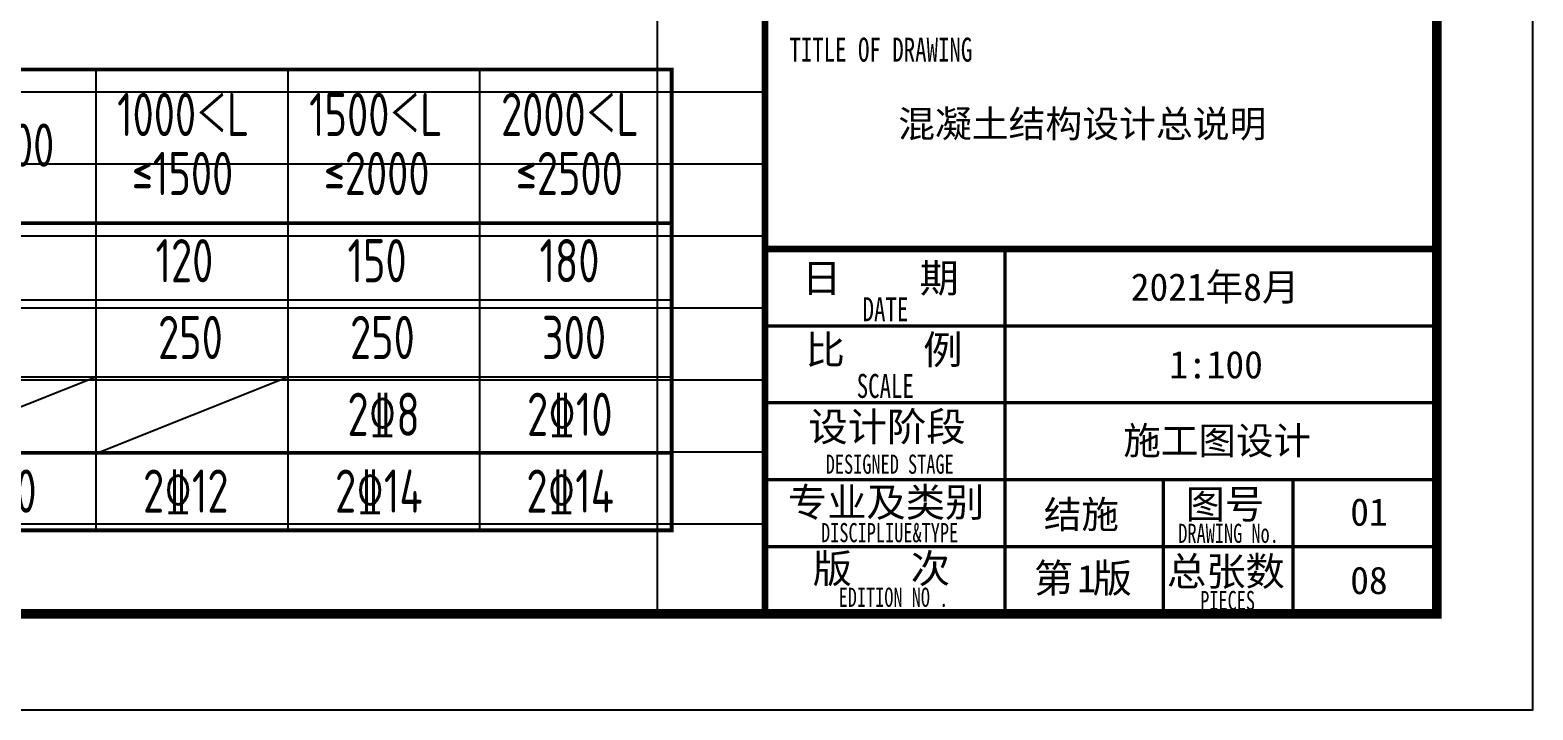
# Model space of a CAD drawing. Extents: x 169490 to 7584583, y -2399407 to 1374371.
# Drawn here: x 2497529 to 2513186, y 813191 to 820273 of the extents above; entities that cross this region are included whole.
import ezdxf

# ---------------------------------------------------------------- set-up
doc = ezdxf.new("R2010")
doc.units = 0
doc.header["$LTSCALE"] = 100
doc.layers.get('0').update_dxf_attribs({"linetype": 'CONTINUOUS'})
doc.layers.get('DEFPOINTS').update_dxf_attribs({"linetype": 'CONTINUOUS'})
for name, color, linetype in [('S-DETL-TEXT', 7, 'CONTINUOUS'), ('图框', 140, 'CONTINUOUS'), ('图签文字', 147, 'CONTINUOUS'), ('折板线', 127, 'CONTINUOUS')]:
    doc.layers.add(name, color=color, linetype=linetype)
doc.layers.add('可改文字', color=6, linetype='CONTINUOUS', lineweight=18)
doc.layers.add('图签', color=147, linetype='CONTINUOUS', lineweight=18)
doc.styles.add('TS', font='tssdeng.shx', dxfattribs={"width": 0.7, "height": 350, "bigfont": 'tssdchn.shx'})
doc.styles.add('宋体', font='')
doc.styles.add('建筑图签-1', font='simhei.ttf', dxfattribs={"width": 0.7})
doc.styles.get('宋体').set_extended_font_data('SimSun')

# ---------------------------------------------------------------- blocks, each defined once
blk = doc.blocks.new('2q3q2342q35q2343r5q23rwetr')
at = {"layer": '图框'}
for points, const_width in [([(3527618, 3121310), (3527618, 3161310)], 70), ([(3527618, 3125110), (3534618, 3125110)], 70), ([(3530118, 3122710), (3530118, 3125110)], 35), ([(3527618, 3124310), (3534618, 3124310)], 35), ([(3527618, 3123510), (3534618, 3123510)], 35), ([(3527618, 3122710), (3534618, 3122710)], 35), ([(3527618, 3122710), (3534118, 3122710)], 35), ([(3530118, 3121310), (3530118, 3122710)], 35), ([(3531768, 3121310), (3531768, 3122710)], 35), ([(3531768, 3121310), (3531768, 3122710)], 35), ([(3531768, 3121310), (3531768, 3122710)], 35), ([(3533118, 3121310), (3533118, 3122710)], 35), ([(3527618, 3122010), (3531768, 3122010)], 35), ([(3531768, 3122010), (3534618, 3122010)], 35)]:
    blk.add_lwpolyline(points, dxfattribs=dict(at, const_width=const_width))
at = {"layer": '图签', "color": 154, "style": '宋体'}
for s, p in [('2021年8月', (3531428, 3124572)), ('施工图设计', (3531350, 3122972)), ('结施', (3530522, 3122203))]:
    blk.add_text(s, height=286.7, dxfattribs=at).set_placement(p)
at = {"layer": '图签', "color": 1, "style": '宋体'}
for s, height, p in [('1:100', 286.7, (3531829, 3123764)), ('1', 287, (3530871, 3121535))]:
    blk.add_text(s, height=height, dxfattribs=at).set_placement(p)
at = {"layer": '图签文字', "style": '建筑图签-1', "width": 0.7}
for s, height, p in [('TITLE OF DRAWING', 250, (3527872, 3127063)), ('DATE', 250, (3528634, 3124359)), ('SCALE', 250, (3528573, 3123560)), ('DESIGNED STAGE', 200, (3528250, 3122770)), ('DISCIPLIUE&TYPE', 200, (3528201, 3122057)), ('DRAWING No.', 200, (3531923, 3122050)), ('EDITION NO .', 200, (3528384, 3121384)), ('PIECES', 200, (3532151, 3121350))]:
    blk.add_text(s, height=height, dxfattribs=at).set_placement(p)
at = {"layer": '图签文字', "color": 7, "style": '建筑图签-1'}
for s, p in [('日    期', (3528002, 3124659)), ('比    例', (3528040, 3123912)), ('设计阶段', (3528070, 3123110)), ('专业及类别', (3527856, 3122323)), ('图号', (3531999, 3122304)), ('版   次 ', (3528114, 3121633)), ('总张数', (3531805, 3121604)), ('第 版', (3530418, 3121533))]:
    blk.add_text(s, height=300, dxfattribs=at).set_placement(p)

msp = doc.modelspace()

# ---------------------------------------------------------------- linework, layer by layer
msp.add_lwpolyline([(2441386, 854191.4), (2505186, 854191.4), (2505186, 814191.4), (2441386, 814191.4)], close=True)
at = {"layer": 'DEFPOINTS', "color": 252}
for p, q in [((2504061, 851878.9), (2504061, 814191.4)), ((2441386, 819628.9), (2505186, 819628.9)), ((2441386, 818878.9), (2505186, 818878.9)), ((2441386, 818128.9), (2505186, 818128.9)), ((2441386, 817378.9), (2505186, 817378.9)), ((2441386, 816628.9), (2505186, 816628.9)), ((2441386, 815878.9), (2505186, 815878.9)), ((2441386, 815128.9), (2505186, 815128.9))]:
    msp.add_line(p, q, dxfattribs=at)
at = {"layer": 'S-DETL-TEXT'}
for p, q in [((2498212.6, 819862.3), (2498212.6, 815062.3)), ((2500212.6, 819862.3), (2500212.6, 815062.3)), ((2502212.6, 819862.3), (2502212.6, 815062.3)), ((2494212.6, 817462.3), (2504212.6, 817462.3)), ((2494212.6, 816662.3), (2504212.6, 816662.3)), ((2496212.6, 815862.3), (2498212.6, 816662.3)), ((2498212.6, 815862.3), (2500212.6, 816662.3)), ((2494212.6, 815862.3), (2504212.6, 815862.3))]:
    msp.add_line(p, q, dxfattribs=at)
at = {"layer": 'S-DETL-TEXT', "const_width": 40}
for points in [[(2504212.6, 819862.3), (2504212.6, 815062.3), (2494212.6, 815062.3), (2494212.6, 819862.3), (2504212.6, 819862.3)], [(2494212.6, 818262.3), (2504212.6, 818262.3)]]:
    msp.add_lwpolyline(points, dxfattribs=at)
at = {"layer": '图框'}
msp.add_lwpolyline([(2438886, 813191.4), (2513186, 813191.4), (2513186, 855191.4), (2438886, 855191.4)], close=True, dxfattribs=at)
at = {"layer": '图框', "const_width": 100}
msp.add_lwpolyline([(2441386, 814191.4), (2512186, 814191.4), (2512186, 854191.4), (2441386, 854191.4)], close=True, dxfattribs=at)

# ---------------------------------------------------------------- block references
at = {"layer": '折板线'}
msp.add_blockref('2q3q2342q35q2343r5q23rwetr', (-1022431.7, -2307118.7), dxfattribs=at)

# ---------------------------------------------------------------- texts
at = {"layer": 'S-DETL-TEXT', "style": 'TS', "width": 0.75}
for s, p in [('1000＜L', (2498435.9, 819168.9)), ('1500＜L', (2500435.9, 819168.9)), ('2000＜L', (2502435.9, 819168.9)), (' L≤1000', (2496302.9, 818850)), ('≤1500', (2498589.6, 818554.1)), ('≤2000', (2500589.6, 818554.1)), ('≤2500', (2502589.6, 818554.1)), ('120', (2498836.2, 817646)), ('150', (2500836.2, 817646)), ('180', (2502836.2, 817646)), ('250', (2498862.2, 816846)), ('250', (2500862.2, 816846)), ('300', (2502862.2, 816846)), ('2\x848', (2500836.2, 816046)), ('2\x8410', (2502706.4, 816046)), ('2\x8410', (2496706.4, 815246)), ('2\x8412', (2498706.4, 815246)), ('2\x8414', (2500706.4, 815246)), ('2\x8414', (2502699.9, 815246))]:
    msp.add_text(s, height=450, dxfattribs=at).set_placement(p)
at = {"layer": '可改文字', "color": 3, "style": '宋体'}
msp.add_text('混凝土结构设计总说明', height=281.28, dxfattribs=at).set_placement((2506572.4, 819156))
at = {"layer": '图签', "color": 3, "style": '宋体'}
for s, p in [('01', (2511282.5, 815110.5)), ('08', (2511282.5, 814398.2))]:
    msp.add_text(s, height=286.68, dxfattribs=at).set_placement(p)

doc.saveas('drawing.dxf')
